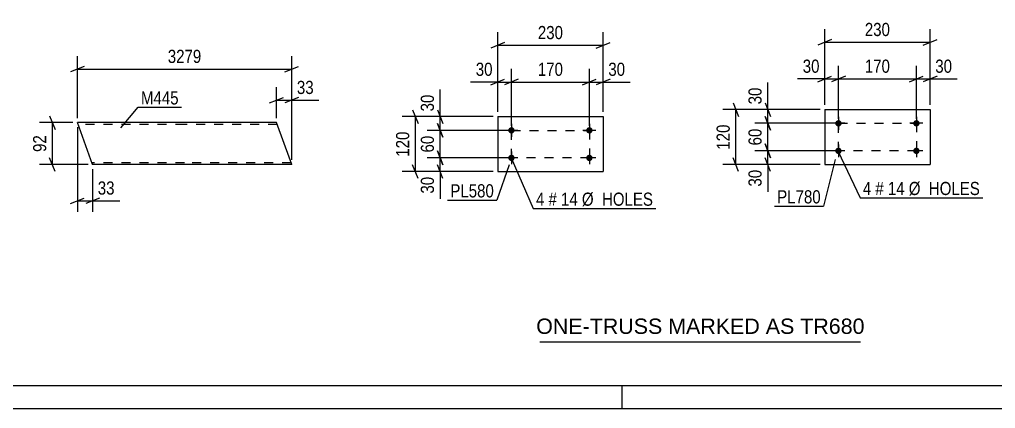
# Model space of a CAD drawing. Header units: millimetres. Extents: x 0 to 841, y 0 to 594.
# Drawn here: x 289.5 to 502.4, y 0 to 84.8 of the extents above; entities that cross this region are included whole.
import ezdxf

# ---------------------------------------------------------------- set-up
doc = ezdxf.new("R2010")
doc.units = ezdxf.units.MM
doc.linetypes.add('DXK_LINE_DOT2', pattern=[3.9198, 1.9599, -1.9599])
doc.styles.add('Arial', font='ARIAL.TTF', dxfattribs={"height": 0.2})
doc.styles.add('Arial Narrow', font='ARIALN.TTF', dxfattribs={"height": 0.2})

# ---------------------------------------------------------------- blocks, each defined once
blk = doc.blocks.new('Unknown-570369486-1113')
at = {"color": 5, "linetype": 'Continuous'}
for p, q in [((5, 5), (836, 5)), ((421, 0), (421, 5)), ((0, 0), (841, 0))]:
    blk.add_line(p, q, dxfattribs=at)
blk = doc.blocks.new('Part-570369486-31305 - 31304')
at = {"color": 2, "linetype": 'Continuous'}
for p, q in [((325.49, 62.3), (302.16, 62.3)), ((305.49, 53.15), (302.16, 62.3)), ((345.59, 62.3), (325.59, 62.3)), ((348.63, 53.95), (345.59, 62.3)), ((348.92, 53.15), (348.63, 53.95)), ((325.49, 53.15), (305.49, 53.15)), ((348.92, 53.15), (325.59, 53.15))]:
    blk.add_line(p, q, dxfattribs=at)
at = {"color": 7, "linetype": 'DXK_LINE_DOT2'}
for p, q in [((325.49, 61.9), (302.3, 61.9)), ((345.73, 61.9), (325.59, 61.9)), ((325.49, 53.55), (305.34, 53.55)), ((305.4, 53.39), (305.49, 53.15)), ((348.77, 53.55), (325.59, 53.55)), ((348.9, 53.22), (348.83, 53.39)), ((348.92, 53.15), (348.9, 53.22))]:
    blk.add_line(p, q, dxfattribs=at)
blk = doc.blocks.new('Bolt-570369486-28061 - 28059')
at = {"linetype": 'Continuous'}
for points in [[(396.84, 59.91, -1), (396.84, 61.31, -1)], [(413.84, 59.91, -1), (413.84, 61.31, -1)], [(396.84, 53.91, -1), (396.84, 55.31, -1)], [(413.84, 53.91, -1), (413.84, 55.31, -1)]]:
    blk.add_hatch(color=1, dxfattribs=at).paths.add_polyline_path(points)
at = {"color": 1, "linetype": 'Continuous'}
for p, q in [((396.84, 62.01), (396.84, 59.21)), ((413.84, 62.01), (413.84, 59.21)), ((398.24, 60.61), (395.44, 60.61)), ((415.24, 60.61), (412.44, 60.61)), ((396.84, 56.01), (396.84, 53.21)), ((413.84, 56.01), (413.84, 53.21)), ((398.24, 54.61), (395.44, 54.61)), ((415.24, 54.61), (412.44, 54.61))]:
    blk.add_line(p, q, dxfattribs=at)
blk = doc.blocks.new('Part-570369486-28060 - 28059')
at = {"color": 2, "linetype": 'Continuous'}
for p, q in [((393.84, 63.61), (393.84, 51.61)), ((393.84, 63.61), (416.84, 63.61)), ((416.84, 63.61), (416.84, 51.61)), ((393.84, 51.61), (416.84, 51.61))]:
    blk.add_line(p, q, dxfattribs=at)
blk = doc.blocks.new('Part-570369486-28101 - 28100')
at = {"color": 2, "linetype": 'Continuous'}
for p, q in [((465.17, 65.14), (465.17, 53.14)), ((465.17, 65.14), (488.17, 65.14)), ((488.17, 65.14), (488.17, 53.14)), ((465.17, 53.14), (488.17, 53.14))]:
    blk.add_line(p, q, dxfattribs=at)
blk = doc.blocks.new('Bolt-570369486-28102 - 28100')
at = {"linetype": 'Continuous'}
for points in [[(468.17, 61.44, -1), (468.17, 62.84, -1)], [(485.17, 61.44, -1), (485.17, 62.84, -1)], [(468.17, 55.44, -1), (468.17, 56.84, -1)], [(485.17, 55.44, -1), (485.17, 56.84, -1)]]:
    blk.add_hatch(color=1, dxfattribs=at).paths.add_polyline_path(points)
at = {"color": 1, "linetype": 'Continuous'}
for p, q in [((469.57, 62.14), (466.77, 62.14)), ((468.17, 63.54), (468.17, 60.74)), ((486.57, 62.14), (483.77, 62.14)), ((485.17, 63.54), (485.17, 60.74)), ((468.17, 57.54), (468.17, 54.74)), ((485.17, 57.54), (485.17, 54.74)), ((469.57, 56.14), (466.77, 56.14)), ((486.57, 56.14), (483.77, 56.14))]:
    blk.add_line(p, q, dxfattribs=at)
blk = doc.blocks.new('Rectangle-570369486-31676 - 28059')
at = {"color": 1, "linetype": 'DXK_LINE_DOT2'}
blk.add_lwpolyline([(396.84, 60.61), (413.84, 60.61), (413.84, 54.61), (396.84, 54.61), (396.84, 60.61)], close=True, dxfattribs=at)
blk = doc.blocks.new('Rectangle-570369486-31726 - 28100')
at = {"color": 1, "linetype": 'DXK_LINE_DOT2'}
blk.add_lwpolyline([(468.17, 62.14), (485.17, 62.14), (485.17, 56.14), (468.17, 56.14), (468.17, 62.14)], close=True, dxfattribs=at)
blk = doc.blocks.new('StraightDimension-570369486-31577 - 31304')
at = {"color": 7, "linetype": 'Continuous'}
for p, q in [((302.16, 63.3), (302.16, 76.8)), ((348.92, 54.15), (348.92, 76.8)), ((303.66, 74.55), (300.66, 73.35)), ((347.42, 73.35), (350.42, 74.55)), ((302.16, 73.95), (348.92, 73.95))]:
    blk.add_line(p, q, dxfattribs=at)
at = {"color": 0}
blk.add_wipeout([(329.8, 74.7), (329.8, 78.9), (321.28, 78.9), (321.28, 74.7)], dxfattribs=at)
at = {"color": 3, "style": 'Arial Narrow'}
blk.add_text('3279', height=2.863, dxfattribs=at).set_placement((321.88, 75.3))
blk = doc.blocks.new('StraightDimension-570369486-31588 - 31304')
at = {"color": 7, "linetype": 'Continuous'}
for p, q in [((345.59, 63.3), (345.59, 70.03)), ((348.92, 54.15), (348.92, 70.03)), ((344.09, 66.58), (347.09, 67.78)), ((345.59, 67.18), (348.92, 67.18)), ((350.42, 67.78), (347.42, 66.58))]:
    blk.add_line(p, q, dxfattribs=at)
at = {"color": 0}
blk.add_wipeout([(354.3, 67.93), (354.3, 72.13), (349.44, 72.13), (349.44, 67.93)], dxfattribs=at)
at = {"color": 7, "linetype": 'Continuous'}
blk.add_line((348.92, 67.18), (354.83, 67.18), dxfattribs=at)
blk.add_line((348.92, 67.18), (354.83, 67.18), dxfattribs=at)
at = {"color": 3, "style": 'Arial Narrow'}
blk.add_text('33', height=2.863, dxfattribs=at).set_placement((350.04, 68.53))
blk = doc.blocks.new('StraightDimension-570369486-31603 - 31304')
at = {"color": 7, "linetype": 'Continuous'}
for p, q in [((302.16, 61.3), (302.16, 42.86)), ((305.49, 52.15), (305.49, 42.86)), ((300.66, 44.66), (303.66, 45.86)), ((302.16, 45.26), (305.49, 45.26)), ((306.99, 45.86), (303.99, 44.66))]:
    blk.add_line(p, q, dxfattribs=at)
at = {"color": 0}
blk.add_wipeout([(310.87, 46.01), (310.87, 50.21), (306.01, 50.21), (306.01, 46.01)], dxfattribs=at)
at = {"color": 7, "linetype": 'Continuous'}
blk.add_line((305.49, 45.26), (311.4, 45.26), dxfattribs=at)
blk.add_line((305.49, 45.26), (311.4, 45.26), dxfattribs=at)
at = {"color": 3, "style": 'Arial Narrow'}
blk.add_text('33', height=2.863, dxfattribs=at).set_placement((306.61, 46.61))
blk = doc.blocks.new('StraightDimension-570369486-31622 - 31304')
at = {"color": 7, "linetype": 'Continuous'}
for p, q in [((301.16, 62.3), (293.86, 62.3)), ((296.11, 63.8), (297.31, 60.8)), ((296.71, 53.15), (296.71, 62.3)), ((297.31, 51.65), (296.11, 54.65)), ((304.49, 53.15), (293.86, 53.15))]:
    blk.add_line(p, q, dxfattribs=at)
at = {"color": 0}
blk.add_wipeout([(295.96, 60.16), (291.76, 60.16), (291.76, 55.3), (295.96, 55.3)], dxfattribs=at)
at = {"color": 3, "style": 'Arial Narrow'}
blk.add_text('92', height=2.863, rotation=90.0002, dxfattribs=at).set_placement((295.36, 55.9))
blk = doc.blocks.new('StraightDimension-570369486-28372 - 28059')
at = {"color": 7, "linetype": 'Continuous'}
for p, q in [((413.84, 61.61), (413.84, 73.99)), ((416.84, 64.61), (416.84, 73.99)), ((412.34, 70.54), (415.34, 71.74)), ((413.84, 71.14), (416.84, 71.14)), ((418.34, 71.74), (415.34, 70.54))]:
    blk.add_line(p, q, dxfattribs=at)
at = {"color": 0}
blk.add_wipeout([(422.23, 71.89), (422.23, 76.09), (417.37, 76.09), (417.37, 71.89)], dxfattribs=at)
at = {"color": 7, "linetype": 'Continuous'}
blk.add_line((416.84, 71.14), (422.75, 71.14), dxfattribs=at)
blk.add_line((416.84, 71.14), (422.75, 71.14), dxfattribs=at)
at = {"color": 3, "style": 'Arial Narrow'}
blk.add_text('30', height=2.863, dxfattribs=at).set_placement((417.97, 72.49))
blk = doc.blocks.new('StraightDimension-570369486-28373 - 28059')
at = {"color": 7, "linetype": 'Continuous'}
for p, q in [((396.84, 61.61), (396.84, 73.99)), ((413.84, 61.61), (413.84, 73.99)), ((398.34, 71.74), (395.34, 70.54)), ((396.84, 71.14), (413.84, 71.14)), ((412.34, 70.54), (415.34, 71.74))]:
    blk.add_line(p, q, dxfattribs=at)
at = {"color": 0}
blk.add_wipeout([(408.69, 71.89), (408.69, 76.09), (402, 76.09), (402, 71.89)], dxfattribs=at)
at = {"color": 3, "style": 'Arial Narrow'}
blk.add_text('170', height=2.863, dxfattribs=at).set_placement((402.6, 72.49))
blk = doc.blocks.new('StraightDimension-570369486-31642 - 28059')
at = {"color": 7, "linetype": 'Continuous'}
for p, q in [((380.68, 56.11), (381.88, 53.11)), ((395.84, 54.61), (378.43, 54.61)), ((381.28, 51.61), (381.28, 54.61)), ((392.84, 51.61), (378.43, 51.61)), ((381.88, 50.11), (380.68, 53.11))]:
    blk.add_line(p, q, dxfattribs=at)
at = {"color": 0}
blk.add_wipeout([(380.53, 51.08), (376.33, 51.08), (376.33, 46.23), (380.53, 46.23)], dxfattribs=at)
at = {"color": 7, "linetype": 'Continuous'}
blk.add_line((381.28, 51.61), (381.28, 45.7), dxfattribs=at)
blk.add_line((381.28, 51.61), (381.28, 45.7), dxfattribs=at)
at = {"color": 3, "style": 'Arial Narrow'}
blk.add_text('30', height=2.863, rotation=90.0002, dxfattribs=at).set_placement((379.93, 46.83))
blk = doc.blocks.new('StraightDimension-570369486-28368 - 28059')
at = {"color": 7, "linetype": 'Continuous'}
for p, q in [((375.28, 65.11), (376.48, 62.11)), ((392.84, 63.61), (373.03, 63.61)), ((375.88, 51.61), (375.88, 63.61)), ((392.84, 51.61), (373.03, 51.61)), ((376.48, 50.11), (375.28, 53.11))]:
    blk.add_line(p, q, dxfattribs=at)
at = {"color": 0}
blk.add_wipeout([(375.13, 60.95), (370.93, 60.95), (370.93, 54.26), (375.13, 54.26)], dxfattribs=at)
at = {"color": 3, "style": 'Arial Narrow'}
blk.add_text('120', height=2.863, rotation=90.0002, dxfattribs=at).set_placement((374.53, 54.86))
blk = doc.blocks.new('StraightDimension-570369486-28374 - 28059')
at = {"color": 7, "linetype": 'Continuous'}
for p, q in [((393.84, 64.61), (393.84, 73.99)), ((396.84, 61.61), (396.84, 73.99)), ((392.34, 70.54), (395.34, 71.74)), ((393.84, 71.14), (396.84, 71.14)), ((398.34, 71.74), (395.34, 70.54))]:
    blk.add_line(p, q, dxfattribs=at)
at = {"color": 0}
blk.add_wipeout([(393.32, 71.89), (393.32, 76.09), (388.46, 76.09), (388.46, 71.89)], dxfattribs=at)
at = {"color": 7, "linetype": 'Continuous'}
blk.add_line((393.84, 71.14), (387.94, 71.14), dxfattribs=at)
blk.add_line((393.84, 71.14), (387.94, 71.14), dxfattribs=at)
at = {"color": 3, "style": 'Arial Narrow'}
blk.add_text('30', height=2.863, dxfattribs=at).set_placement((389.06, 72.49))
blk = doc.blocks.new('StraightDimension-570369486-28384 - 28059')
at = {"color": 7, "linetype": 'Continuous'}
for p, q in [((393.84, 64.61), (393.84, 81.99)), ((416.84, 64.61), (416.84, 81.99)), ((395.34, 79.74), (392.34, 78.54)), ((393.84, 79.14), (416.84, 79.14)), ((415.34, 78.54), (418.34, 79.74))]:
    blk.add_line(p, q, dxfattribs=at)
at = {"color": 0}
blk.add_wipeout([(408.69, 79.89), (408.69, 84.09), (402, 84.09), (402, 79.89)], dxfattribs=at)
at = {"color": 3, "style": 'Arial Narrow'}
blk.add_text('230', height=2.863, dxfattribs=at).set_placement((402.6, 80.49))
blk = doc.blocks.new('StraightDimension-570369486-31640 - 28059')
at = {"color": 7, "linetype": 'Continuous'}
for p, q in [((380.68, 65.11), (381.88, 62.11)), ((392.84, 63.61), (378.43, 63.61)), ((381.88, 59.11), (380.68, 62.11)), ((381.28, 60.61), (381.28, 63.61)), ((395.84, 60.61), (378.43, 60.61))]:
    blk.add_line(p, q, dxfattribs=at)
at = {"color": 0}
blk.add_wipeout([(380.53, 68.99), (376.33, 68.99), (376.33, 64.13), (380.53, 64.13)], dxfattribs=at)
at = {"color": 7, "linetype": 'Continuous'}
blk.add_line((381.28, 63.61), (381.28, 69.51), dxfattribs=at)
blk.add_line((381.28, 63.61), (381.28, 69.51), dxfattribs=at)
at = {"color": 3, "style": 'Arial Narrow'}
blk.add_text('30', height=2.863, rotation=90.0002, dxfattribs=at).set_placement((379.93, 64.73))
blk = doc.blocks.new('StraightDimension-570369486-31641 - 28059')
at = {"color": 7, "linetype": 'Continuous'}
for p, q in [((380.68, 62.11), (381.88, 59.11)), ((395.84, 60.61), (378.43, 60.61)), ((381.28, 54.61), (381.28, 60.61)), ((381.88, 53.11), (380.68, 56.11)), ((395.84, 54.61), (378.43, 54.61))]:
    blk.add_line(p, q, dxfattribs=at)
at = {"color": 0}
blk.add_wipeout([(380.53, 60.03), (376.33, 60.03), (376.33, 55.18), (380.53, 55.18)], dxfattribs=at)
at = {"color": 3, "style": 'Arial Narrow'}
blk.add_text('60', height=2.863, rotation=90.0002, dxfattribs=at).set_placement((379.93, 55.78))
blk = doc.blocks.new('StraightDimension-570369486-28402 - 28100')
at = {"color": 7, "linetype": 'Continuous'}
for p, q in [((468.17, 63.14), (468.17, 74.66)), ((485.17, 63.14), (485.17, 74.66)), ((469.67, 72.41), (466.67, 71.21)), ((483.67, 71.21), (486.67, 72.41)), ((468.17, 71.81), (485.17, 71.81))]:
    blk.add_line(p, q, dxfattribs=at)
at = {"color": 0}
blk.add_wipeout([(480.01, 72.56), (480.01, 76.76), (473.32, 76.76), (473.32, 72.56)], dxfattribs=at)
at = {"color": 3, "style": 'Arial Narrow'}
blk.add_text('170', height=2.863, dxfattribs=at).set_placement((473.92, 73.16))
blk = doc.blocks.new('StraightDimension-570369486-28401 - 28100')
at = {"color": 7, "linetype": 'Continuous'}
for p, q in [((485.17, 63.14), (485.17, 74.66)), ((488.17, 66.14), (488.17, 74.66)), ((483.67, 71.21), (486.67, 72.41)), ((489.67, 72.41), (486.67, 71.21)), ((485.17, 71.81), (488.17, 71.81))]:
    blk.add_line(p, q, dxfattribs=at)
at = {"color": 0}
blk.add_wipeout([(493.55, 72.56), (493.55, 76.76), (488.69, 76.76), (488.69, 72.56)], dxfattribs=at)
at = {"color": 7, "linetype": 'Continuous'}
blk.add_line((488.17, 71.81), (494.07, 71.81), dxfattribs=at)
blk.add_line((488.17, 71.81), (494.07, 71.81), dxfattribs=at)
at = {"color": 3, "style": 'Arial Narrow'}
blk.add_text('30', height=2.863, dxfattribs=at).set_placement((489.29, 73.16))
blk = doc.blocks.new('StraightDimension-570369486-28397 - 28100')
at = {"color": 7, "linetype": 'Continuous'}
for p, q in [((445.2, 66.64), (446.4, 63.64)), ((464.17, 65.14), (442.95, 65.14)), ((445.8, 53.14), (445.8, 65.14)), ((446.4, 51.64), (445.2, 54.64)), ((464.17, 53.14), (442.95, 53.14))]:
    blk.add_line(p, q, dxfattribs=at)
at = {"color": 0}
blk.add_wipeout([(445.05, 62.49), (440.85, 62.49), (440.85, 55.8), (445.05, 55.8)], dxfattribs=at)
at = {"color": 3, "style": 'Arial Narrow'}
blk.add_text('120', height=2.863, rotation=90.0002, dxfattribs=at).set_placement((444.45, 56.4))
blk = doc.blocks.new('StraightDimension-570369486-28403 - 28100')
at = {"color": 7, "linetype": 'Continuous'}
for p, q in [((465.17, 66.14), (465.17, 74.66)), ((468.17, 63.14), (468.17, 74.66)), ((463.67, 71.21), (466.67, 72.41)), ((469.67, 72.41), (466.67, 71.21)), ((465.17, 71.81), (468.17, 71.81))]:
    blk.add_line(p, q, dxfattribs=at)
at = {"color": 0}
blk.add_wipeout([(464.64, 72.56), (464.64, 76.76), (459.78, 76.76), (459.78, 72.56)], dxfattribs=at)
at = {"color": 7, "linetype": 'Continuous'}
blk.add_line((465.17, 71.81), (459.26, 71.81), dxfattribs=at)
blk.add_line((465.17, 71.81), (459.26, 71.81), dxfattribs=at)
at = {"color": 3, "style": 'Arial Narrow'}
blk.add_text('30', height=2.863, dxfattribs=at).set_placement((460.38, 73.16))
blk = doc.blocks.new('StraightDimension-570369486-28413 - 28100')
at = {"color": 7, "linetype": 'Continuous'}
for p, q in [((465.17, 66.14), (465.17, 82.66)), ((488.17, 66.14), (488.17, 82.66)), ((466.67, 80.41), (463.67, 79.21)), ((465.17, 79.81), (488.17, 79.81)), ((486.67, 79.21), (489.67, 80.41))]:
    blk.add_line(p, q, dxfattribs=at)
at = {"color": 0}
blk.add_wipeout([(480.01, 80.56), (480.01, 84.76), (473.32, 84.76), (473.32, 80.56)], dxfattribs=at)
at = {"color": 3, "style": 'Arial Narrow'}
blk.add_text('230', height=2.863, dxfattribs=at).set_placement((473.92, 81.16))
blk = doc.blocks.new('StraightDimension-570369486-31696 - 28100')
at = {"color": 7, "linetype": 'Continuous'}
for p, q in [((452.15, 66.64), (453.35, 63.64)), ((464.17, 65.14), (449.9, 65.14)), ((452.75, 62.14), (452.75, 65.14)), ((467.17, 62.14), (449.9, 62.14)), ((453.35, 60.64), (452.15, 63.64))]:
    blk.add_line(p, q, dxfattribs=at)
at = {"color": 0}
blk.add_wipeout([(452, 70.52), (447.8, 70.52), (447.8, 65.67), (452, 65.67)], dxfattribs=at)
at = {"color": 7, "linetype": 'Continuous'}
blk.add_line((452.75, 65.14), (452.75, 71.05), dxfattribs=at)
blk.add_line((452.75, 65.14), (452.75, 71.05), dxfattribs=at)
at = {"color": 3, "style": 'Arial Narrow'}
blk.add_text('30', height=2.863, rotation=90.0002, dxfattribs=at).set_placement((451.4, 66.27))
blk = doc.blocks.new('StraightDimension-570369486-31697 - 28100')
at = {"color": 7, "linetype": 'Continuous'}
for p, q in [((467.17, 62.14), (449.9, 62.14)), ((452.15, 63.64), (453.35, 60.64)), ((452.75, 56.14), (452.75, 62.14)), ((453.35, 54.64), (452.15, 57.64)), ((467.17, 56.14), (449.9, 56.14))]:
    blk.add_line(p, q, dxfattribs=at)
at = {"color": 0}
blk.add_wipeout([(452, 61.57), (447.8, 61.57), (447.8, 56.72), (452, 56.72)], dxfattribs=at)
at = {"color": 3, "style": 'Arial Narrow'}
blk.add_text('60', height=2.863, rotation=90.0002, dxfattribs=at).set_placement((451.4, 57.32))
blk = doc.blocks.new('StraightDimension-570369486-31698 - 28100')
at = {"color": 7, "linetype": 'Continuous'}
for p, q in [((452.15, 57.64), (453.35, 54.64)), ((467.17, 56.14), (449.9, 56.14)), ((452.75, 53.14), (452.75, 56.14)), ((453.35, 51.64), (452.15, 54.64)), ((464.17, 53.14), (449.9, 53.14))]:
    blk.add_line(p, q, dxfattribs=at)
at = {"color": 0}
blk.add_wipeout([(452, 52.62), (447.8, 52.62), (447.8, 47.76), (452, 47.76)], dxfattribs=at)
at = {"color": 7, "linetype": 'Continuous'}
blk.add_line((452.75, 53.14), (452.75, 47.24), dxfattribs=at)
blk.add_line((452.75, 53.14), (452.75, 47.24), dxfattribs=at)
at = {"color": 3, "style": 'Arial Narrow'}
blk.add_text('30', height=2.863, rotation=90.0002, dxfattribs=at).set_placement((451.4, 48.36))
blk = doc.blocks.new('Unknown-570369486-33871')
at = {"color": 7, "linetype": 'Continuous'}
blk.add_line((403, 14.5), (473, 14.5), dxfattribs=at)
at = {"color": 7, "style": 'Arial'}
blk.add_text('ONE-TRUSS MARKED AS TR680', height=3.3428, dxfattribs=at).set_placement((402.24, 16.25))
blk = doc.blocks.new('Mark-570369486-31615 - 31304')
at = {"color": 0}
blk.add_wipeout([(324.25, 66.25), (324.25, 69.25), (316.02, 69.25), (316.02, 66.25)], dxfattribs=at)
blk.add_wipeout([(324.25, 66.25), (324.25, 69.25), (316.02, 69.25), (316.02, 66.25)], dxfattribs=at)
at = {"color": 30, "linetype": 'Continuous'}
for p, q in [((311.67, 61.14), (315.42, 65.65)), ((315.42, 65.65), (324.85, 65.65))]:
    blk.add_line(p, q, dxfattribs=at)
at = {"color": 3, "style": 'Arial Narrow'}
blk.add_text('M445', height=2.863, dxfattribs=at).set_placement((316.02, 66.25))
blk = doc.blocks.new('Mark-570369486-28850 - 28059')
at = {"color": 0}
blk.add_wipeout([(393.02, 46), (393.02, 49), (383.51, 49), (383.51, 46)], dxfattribs=at)
blk.add_wipeout([(393.02, 46), (393.02, 49), (383.51, 49), (383.51, 46)], dxfattribs=at)
at = {"color": 30, "linetype": 'Continuous'}
for p in [(396.37, 53.13), (382.91, 45.4)]:
    blk.add_line(p, (393.62, 45.4), dxfattribs=at)
at = {"color": 3, "style": 'Arial Narrow'}
blk.add_text('PL580', height=2.863, dxfattribs=at).set_placement((383.51, 46))
blk = doc.blocks.new('Mark-570369486-28853 - 28059')
at = {"color": 0}
blk.add_wipeout([(404.02, 44.18), (404.02, 47.18), (402.19, 47.18), (402.19, 44.18)], dxfattribs=at)
blk.add_wipeout([(404.02, 44.18), (404.02, 47.18), (402.19, 47.18), (402.19, 44.18)], dxfattribs=at)
at = {"color": 7, "linetype": 'Continuous'}
blk.add_line((396.8, 54.61), (401.59, 43.58), dxfattribs=at)
at = {"color": 0}
blk.add_wipeout([(406.75, 44.18), (406.75, 47.18), (404.92, 47.18), (404.92, 44.18)], dxfattribs=at)
blk.add_wipeout([(406.75, 44.18), (406.75, 47.18), (404.92, 47.18), (404.92, 44.18)], dxfattribs=at)
at = {"color": 3, "style": 'Arial Narrow'}
blk.add_text('4', height=2.86, dxfattribs=at).set_placement((402.19, 44.18))
at = {"color": 0}
blk.add_wipeout([(411.31, 44.18), (411.31, 47.18), (407.65, 47.18), (407.65, 44.18)], dxfattribs=at)
blk.add_wipeout([(411.31, 44.18), (411.31, 47.18), (407.65, 47.18), (407.65, 44.18)], dxfattribs=at)
at = {"color": 3, "style": 'Arial Narrow'}
blk.add_text('#', height=2.86, dxfattribs=at).set_placement((404.92, 44.18))
at = {"color": 0}
blk.add_wipeout([(427.73, 44.18), (427.73, 47.18), (412.21, 47.18), (412.21, 44.18)], dxfattribs=at)
blk.add_wipeout([(427.73, 44.18), (427.73, 47.18), (412.21, 47.18), (412.21, 44.18)], dxfattribs=at)
at = {"color": 7, "linetype": 'Continuous'}
blk.add_line((401.59, 43.58), (428.33, 43.58), dxfattribs=at)
at = {"color": 3, "style": 'Arial Narrow'}
for s, p in [('14', (407.65, 44.18)), ('Ø  HOLES', (412.21, 44.18))]:
    blk.add_text(s, height=2.863, dxfattribs=at).set_placement(p)
blk = doc.blocks.new('Mark-570369486-28857 - 28100')
at = {"color": 0}
blk.add_wipeout([(475.32, 46.51), (475.32, 49.51), (473.49, 49.51), (473.49, 46.51)], dxfattribs=at)
blk.add_wipeout([(475.32, 46.51), (475.32, 49.51), (473.49, 49.51), (473.49, 46.51)], dxfattribs=at)
at = {"color": 7, "linetype": 'Continuous'}
blk.add_line((468.03, 56.16), (472.89, 45.91), dxfattribs=at)
at = {"color": 0}
blk.add_wipeout([(478.05, 46.51), (478.05, 49.51), (476.22, 49.51), (476.22, 46.51)], dxfattribs=at)
blk.add_wipeout([(478.05, 46.51), (478.05, 49.51), (476.22, 49.51), (476.22, 46.51)], dxfattribs=at)
at = {"color": 3, "style": 'Arial Narrow'}
blk.add_text('4', height=2.86, dxfattribs=at).set_placement((473.49, 46.51))
at = {"color": 0}
blk.add_wipeout([(482.61, 46.51), (482.61, 49.51), (478.95, 49.51), (478.95, 46.51)], dxfattribs=at)
blk.add_wipeout([(482.61, 46.51), (482.61, 49.51), (478.95, 49.51), (478.95, 46.51)], dxfattribs=at)
at = {"color": 3, "style": 'Arial Narrow'}
blk.add_text('#', height=2.86, dxfattribs=at).set_placement((476.22, 46.51))
at = {"color": 0}
blk.add_wipeout([(499.03, 46.51), (499.03, 49.51), (483.51, 49.51), (483.51, 46.51)], dxfattribs=at)
blk.add_wipeout([(499.03, 46.51), (499.03, 49.51), (483.51, 49.51), (483.51, 46.51)], dxfattribs=at)
at = {"color": 7, "linetype": 'Continuous'}
blk.add_line((472.89, 45.91), (499.63, 45.91), dxfattribs=at)
at = {"color": 3, "style": 'Arial Narrow'}
for s, p in [('14', (478.95, 46.51)), ('Ø  HOLES', (483.51, 46.51))]:
    blk.add_text(s, height=2.863, dxfattribs=at).set_placement(p)
blk = doc.blocks.new('Mark-570369486-28854 - 28100')
at = {"color": 0}
blk.add_wipeout([(464.31, 44.69), (464.31, 47.69), (454.8, 47.69), (454.8, 44.69)], dxfattribs=at)
blk.add_wipeout([(464.31, 44.69), (464.31, 47.69), (454.8, 47.69), (454.8, 44.69)], dxfattribs=at)
at = {"color": 30, "linetype": 'Continuous'}
for p in [(467.43, 54.24), (454.2, 44.09)]:
    blk.add_line(p, (464.91, 44.09), dxfattribs=at)
at = {"color": 3, "style": 'Arial Narrow'}
blk.add_text('PL780', height=2.863, dxfattribs=at).set_placement((454.8, 44.69))

msp = doc.modelspace()

# ---------------------------------------------------------------- block references
for name in ['Unknown-570369486-1113', 'Part-570369486-28101 - 28100', 'Part-570369486-31305 - 31304', 'Part-570369486-28060 - 28059', 'Bolt-570369486-28061 - 28059', 'Bolt-570369486-28102 - 28100', 'Rectangle-570369486-31726 - 28100', 'Rectangle-570369486-31676 - 28059', 'Unknown-570369486-33871']:
    msp.add_blockref(name, (0, 0))

# ---------------------------------------------------------------- next in the draw order: block references
for name in ['StraightDimension-570369486-31577 - 31304', 'StraightDimension-570369486-28402 - 28100', 'StraightDimension-570369486-28372 - 28059', 'StraightDimension-570369486-28397 - 28100', 'StraightDimension-570369486-31642 - 28059']:
    msp.add_blockref(name, (0, 0))

# ---------------------------------------------------------------- next in the draw order: block references
for name in ['StraightDimension-570369486-28403 - 28100', 'StraightDimension-570369486-28401 - 28100', 'StraightDimension-570369486-28373 - 28059', 'StraightDimension-570369486-31588 - 31304', 'StraightDimension-570369486-28368 - 28059', 'StraightDimension-570369486-31603 - 31304']:
    msp.add_blockref(name, (0, 0))

# ---------------------------------------------------------------- next in the draw order: block references
for name in ['StraightDimension-570369486-28413 - 28100', 'StraightDimension-570369486-28374 - 28059', 'Mark-570369486-31615 - 31304', 'StraightDimension-570369486-31622 - 31304']:
    msp.add_blockref(name, (0, 0))

# ---------------------------------------------------------------- next in the draw order: block references
for name in ['StraightDimension-570369486-28384 - 28059', 'StraightDimension-570369486-31696 - 28100']:
    msp.add_blockref(name, (0, 0))

# ---------------------------------------------------------------- next in the draw order: block references
for name in ['StraightDimension-570369486-31640 - 28059', 'StraightDimension-570369486-31697 - 28100']:
    msp.add_blockref(name, (0, 0))

# ---------------------------------------------------------------- next in the draw order: block references
for name in ['StraightDimension-570369486-31641 - 28059', 'StraightDimension-570369486-31698 - 28100']:
    msp.add_blockref(name, (0, 0))

# ---------------------------------------------------------------- next in the draw order: block references
for name in ['Mark-570369486-28857 - 28100', 'Mark-570369486-28850 - 28059']:
    msp.add_blockref(name, (0, 0))

# ---------------------------------------------------------------- next in the draw order: block references
for name in ['Mark-570369486-28853 - 28059', 'Mark-570369486-28854 - 28100']:
    msp.add_blockref(name, (0, 0))

doc.saveas('drawing.dxf')
